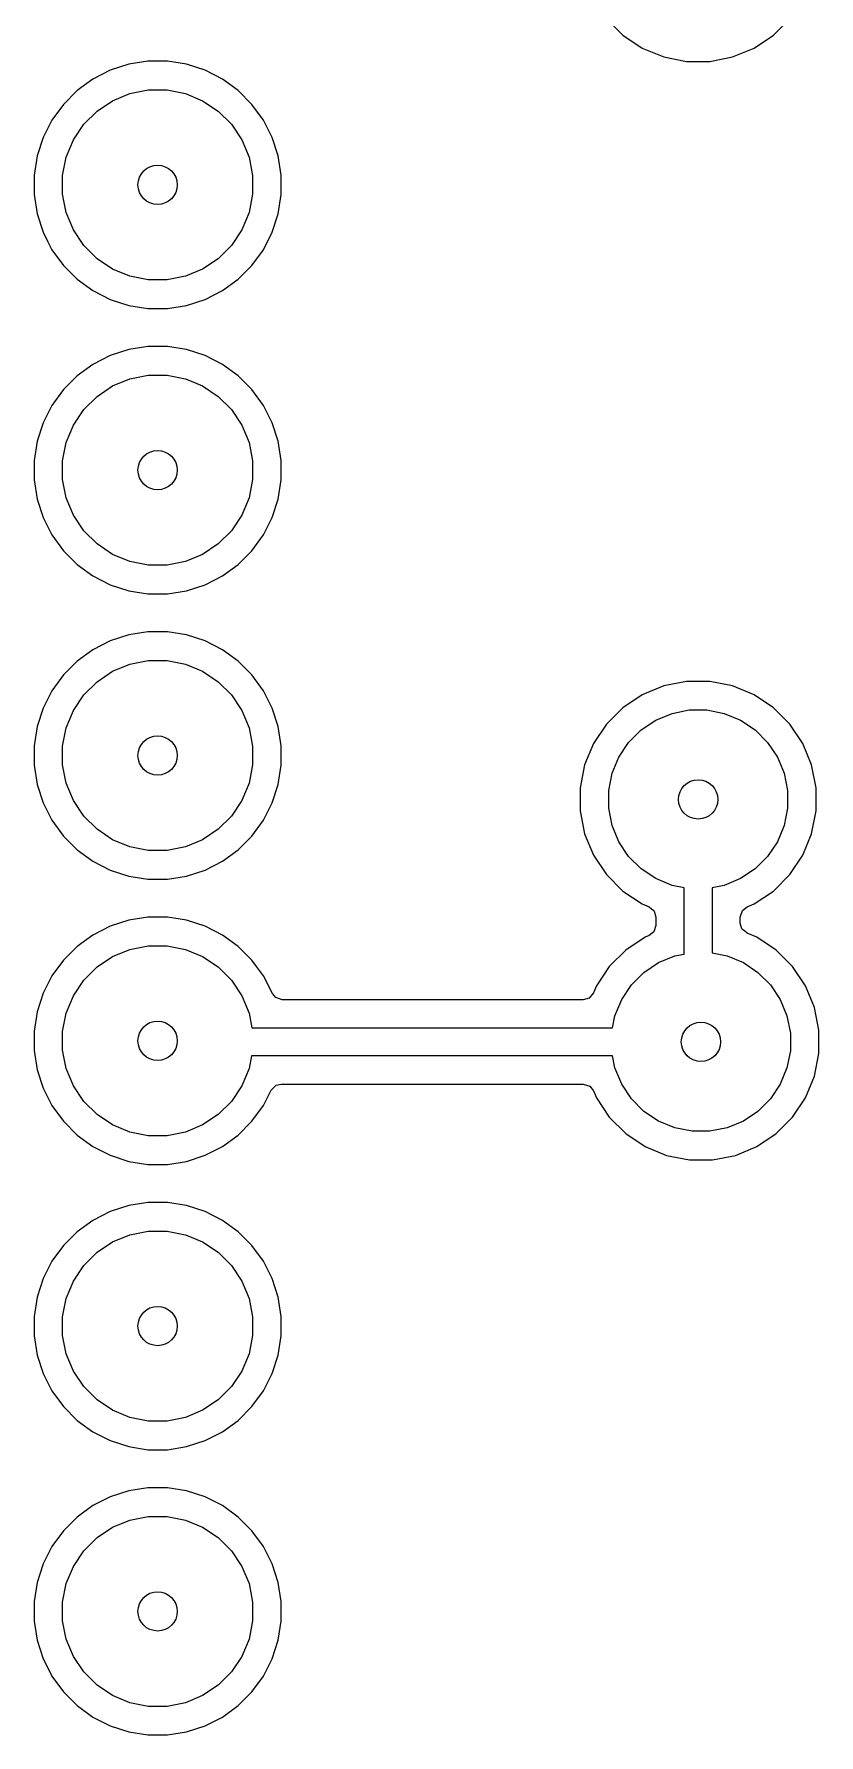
# Model space of a CAD drawing. Extents: x 0 to 130, y -140 to 0.
# Drawn here: x 8.35 to 15.34, y -91.49 to -76.35 of the extents above; entities that cross this region are included whole.
import ezdxf

# ---------------------------------------------------------------- set-up
doc = ezdxf.new("R2010")
doc.units = 0
doc.layers.add('BLACK', color=7, linetype='CONTINUOUS')

msp = doc.modelspace()

# ---------------------------------------------------------------- linework, layer by layer
at = {"layer": 'BLACK', "linetype": 'CONTINUOUS'}
for p, q in [((13.445423, -76.210455), (13.591745, -76.356777)), ((14.931055, -76.356777), (15.077377, -76.210455)), ((13.591745, -76.356777), (13.763802, -76.471741)), ((13.763802, -76.471741), (13.95498, -76.55093)), ((14.56782, -76.55093), (14.758998, -76.471741)), ((14.758998, -76.471741), (14.931055, -76.356777)), ((9.192293, -76.616598), (9.027561, -76.670123)), ((9.192297, -76.616597), (9.192293, -76.616598)), ((9.363386, -76.5895), (9.192297, -76.616597)), ((9.363389, -76.5895), (9.363386, -76.5895)), ((9.536611, -76.5895), (9.363389, -76.5895)), ((9.536614, -76.5895), (9.536611, -76.5895)), ((9.707702, -76.616597), (9.536614, -76.5895)), ((9.707706, -76.616598), (9.707702, -76.616597)), ((9.872438, -76.670123), (9.707706, -76.616598)), ((13.95498, -76.55093), (14.157935, -76.5913)), ((14.157935, -76.5913), (14.157936, -76.5913)), ((14.157936, -76.5913), (14.364864, -76.5913)), ((14.364864, -76.5913), (14.364865, -76.5913)), ((14.364865, -76.5913), (14.56782, -76.55093)), ((8.873214, -76.748766), (8.733073, -76.850585)), ((9.027558, -76.670125), (8.873214, -76.748766)), ((9.027561, -76.670123), (9.027558, -76.670125)), ((9.872441, -76.670125), (9.872438, -76.670123)), ((10.026785, -76.748766), (9.872441, -76.670125)), ((10.026787, -76.748767), (10.026785, -76.748766)), ((10.026788, -76.748768), (10.026787, -76.748767)), ((10.166928, -76.850586), (10.026788, -76.748768)), ((8.733073, -76.850585), (8.610585, -76.973073)), ((9.049313, -76.940367), (9.203258, -76.876601)), ((9.203258, -76.876601), (9.366685, -76.844093)), ((9.366685, -76.844093), (9.533315, -76.844093)), ((9.533315, -76.844093), (9.696742, -76.876601)), ((9.696742, -76.876601), (9.850687, -76.940367)), ((10.289414, -76.973072), (10.166928, -76.850586)), ((8.610585, -76.973073), (8.508766, -77.113214)), ((8.792941, -77.150766), (8.910766, -77.032941)), ((8.910766, -77.032941), (9.049313, -76.940367)), ((9.850687, -76.940367), (9.989234, -77.032941)), ((9.989234, -77.032941), (10.107059, -77.150766)), ((10.391232, -77.113212), (10.289414, -76.973072)), ((8.508766, -77.113214), (8.430125, -77.267558)), ((8.700367, -77.289313), (8.792941, -77.150766)), ((10.107059, -77.150766), (10.199633, -77.289313)), ((10.469873, -77.267555), (10.391232, -77.113212)), ((8.430123, -77.267561), (8.376598, -77.432293)), ((8.430125, -77.267558), (8.430123, -77.267561)), ((8.636601, -77.443258), (8.700367, -77.289313)), ((10.199633, -77.289313), (10.263399, -77.443258)), ((10.469873, -77.267557), (10.469873, -77.267555)), ((10.469874, -77.267558), (10.469873, -77.267557)), ((10.469876, -77.267561), (10.469874, -77.267558)), ((10.523401, -77.432293), (10.469876, -77.267561)), ((8.376597, -77.432297), (8.3495, -77.603385)), ((8.376598, -77.432293), (8.376597, -77.432297)), ((8.604093, -77.606685), (8.636601, -77.443258)), ((10.263399, -77.443258), (10.295907, -77.606685)), ((10.523402, -77.432297), (10.523401, -77.432293)), ((10.5505, -77.603385), (10.523402, -77.432297)), ((8.3495, -77.603385), (8.3495, -77.776614)), ((8.604093, -77.773315), (8.604093, -77.606685)), ((10.295907, -77.606685), (10.295907, -77.773315)), ((10.5505, -77.776614), (10.5505, -77.603385)), ((8.3495, -77.776614), (8.376597, -77.947702)), ((8.636601, -77.936742), (8.604093, -77.773315)), ((10.295907, -77.773315), (10.263399, -77.936742)), ((10.523402, -77.947702), (10.5505, -77.776614)), ((8.376597, -77.947702), (8.376598, -77.947706)), ((8.376598, -77.947706), (8.430123, -78.112438)), ((8.700367, -78.090687), (8.636601, -77.936742)), ((10.263399, -77.936742), (10.199633, -78.090687)), ((10.469876, -78.112438), (10.523401, -77.947706)), ((10.523401, -77.947706), (10.523402, -77.947702)), ((8.430123, -78.112438), (8.430125, -78.112441)), ((8.430125, -78.112441), (8.473425, -78.197424)), ((8.792941, -78.229234), (8.700367, -78.090687)), ((10.199633, -78.090687), (10.107059, -78.229234)), ((10.391232, -78.266788), (10.469873, -78.112445)), ((10.469873, -78.112445), (10.469874, -78.11244)), ((10.469874, -78.11244), (10.469876, -78.112438)), ((8.473425, -78.197424), (8.508768, -78.266788)), ((8.508768, -78.266788), (8.610586, -78.406928)), ((8.910766, -78.347059), (8.792941, -78.229234)), ((10.107059, -78.229234), (9.989234, -78.347059)), ((10.289414, -78.406928), (10.391232, -78.266788)), ((8.610586, -78.406928), (8.733072, -78.529414)), ((9.049313, -78.439633), (8.910766, -78.347059)), ((9.203258, -78.503399), (9.049313, -78.439633)), ((9.850687, -78.439633), (9.696742, -78.503399)), ((9.989234, -78.347059), (9.850687, -78.439633)), ((10.166928, -78.529414), (10.289414, -78.406928)), ((8.733072, -78.529414), (8.873212, -78.631232)), ((9.366685, -78.535907), (9.203258, -78.503399)), ((9.533315, -78.535907), (9.366685, -78.535907)), ((9.696742, -78.503399), (9.533315, -78.535907)), ((10.026788, -78.631232), (10.166928, -78.529414)), ((8.873212, -78.631232), (9.027555, -78.709873)), ((9.027555, -78.709873), (9.027557, -78.709873)), ((9.027557, -78.709873), (9.027558, -78.709874)), ((9.027558, -78.709874), (9.027561, -78.709876)), ((9.027561, -78.709876), (9.192293, -78.763401)), ((9.707706, -78.763401), (9.872438, -78.709876)), ((9.872438, -78.709876), (9.87244, -78.709874)), ((9.87244, -78.709874), (9.872445, -78.709873)), ((9.872445, -78.709873), (10.026788, -78.631232)), ((9.192293, -78.763401), (9.192297, -78.763402)), ((9.192297, -78.763402), (9.363386, -78.7905)), ((9.363386, -78.7905), (9.363389, -78.7905)), ((9.363389, -78.7905), (9.536614, -78.7905)), ((9.536614, -78.7905), (9.707702, -78.763402)), ((9.707702, -78.763402), (9.707706, -78.763401)), ((9.192293, -79.156598), (9.027561, -79.210123)), ((9.192297, -79.156597), (9.192293, -79.156598)), ((9.363386, -79.1295), (9.192297, -79.156597)), ((9.363389, -79.1295), (9.363386, -79.1295)), ((9.536611, -79.1295), (9.363389, -79.1295)), ((9.536614, -79.1295), (9.536611, -79.1295)), ((9.707702, -79.156597), (9.536614, -79.1295)), ((9.707706, -79.156598), (9.707702, -79.156597)), ((9.872438, -79.210123), (9.707706, -79.156598)), ((8.873214, -79.288766), (8.733073, -79.390585)), ((9.027558, -79.210125), (8.873214, -79.288766)), ((9.027561, -79.210123), (9.027558, -79.210125)), ((9.872441, -79.210125), (9.872438, -79.210123)), ((10.026785, -79.288766), (9.872441, -79.210125)), ((10.026787, -79.288767), (10.026785, -79.288766)), ((10.026788, -79.288768), (10.026787, -79.288767)), ((10.166928, -79.390586), (10.026788, -79.288768)), ((8.733073, -79.390585), (8.610585, -79.513073)), ((8.910766, -79.572941), (9.049313, -79.480367)), ((9.049313, -79.480367), (9.203258, -79.416601)), ((9.203258, -79.416601), (9.366685, -79.384093)), ((9.366685, -79.384093), (9.533315, -79.384093)), ((9.533315, -79.384093), (9.696742, -79.416601)), ((9.696742, -79.416601), (9.850687, -79.480367)), ((9.850687, -79.480367), (9.989234, -79.572941)), ((10.289414, -79.513072), (10.166928, -79.390586)), ((8.508766, -79.653214), (8.430125, -79.807558)), ((8.610585, -79.513073), (8.508766, -79.653214)), ((8.792941, -79.690766), (8.910766, -79.572941)), ((9.989234, -79.572941), (10.107059, -79.690766)), ((10.391232, -79.653212), (10.289414, -79.513072)), ((10.469873, -79.807555), (10.391232, -79.653212)), ((8.700367, -79.829313), (8.792941, -79.690766)), ((10.107059, -79.690766), (10.199633, -79.829313)), ((8.430123, -79.807561), (8.376598, -79.972293)), ((8.430125, -79.807558), (8.430123, -79.807561)), ((8.636601, -79.983258), (8.700367, -79.829313)), ((10.199633, -79.829313), (10.263399, -79.983258)), ((10.469873, -79.807557), (10.469873, -79.807555)), ((10.469874, -79.807558), (10.469873, -79.807557)), ((10.469876, -79.807561), (10.469874, -79.807558)), ((10.523401, -79.972293), (10.469876, -79.807561)), ((8.376597, -79.972297), (8.3495, -80.143385)), ((8.376598, -79.972293), (8.376597, -79.972297)), ((8.604093, -80.146685), (8.636601, -79.983258)), ((10.263399, -79.983258), (10.295907, -80.146685)), ((10.523402, -79.972297), (10.523401, -79.972293)), ((10.5505, -80.143385), (10.523402, -79.972297)), ((8.3495, -80.143385), (8.3495, -80.316614)), ((8.604093, -80.313315), (8.604093, -80.146685)), ((10.295907, -80.146685), (10.295907, -80.313315)), ((10.5505, -80.316614), (10.5505, -80.143385)), ((8.3495, -80.316614), (8.376597, -80.487702)), ((8.636601, -80.476742), (8.604093, -80.313315)), ((10.295907, -80.313315), (10.263399, -80.476742)), ((10.523402, -80.487702), (10.5505, -80.316614)), ((8.376597, -80.487702), (8.376598, -80.487706)), ((8.376598, -80.487706), (8.430123, -80.652438)), ((8.700367, -80.630687), (8.636601, -80.476742)), ((10.263399, -80.476742), (10.199633, -80.630687)), ((10.469876, -80.652438), (10.523401, -80.487706)), ((10.523401, -80.487706), (10.523402, -80.487702)), ((8.430123, -80.652438), (8.430125, -80.652441)), ((8.430125, -80.652441), (8.430126, -80.652444)), ((8.430126, -80.652444), (8.430127, -80.652445)), ((8.430127, -80.652445), (8.508768, -80.806788)), ((8.792941, -80.769234), (8.700367, -80.630687)), ((10.199633, -80.630687), (10.107059, -80.769234)), ((10.391232, -80.806788), (10.469873, -80.652445)), ((10.469873, -80.652445), (10.469874, -80.65244)), ((10.469874, -80.65244), (10.469876, -80.652438)), ((8.508768, -80.806788), (8.610586, -80.946928)), ((8.910766, -80.887059), (8.792941, -80.769234)), ((10.107059, -80.769234), (9.989234, -80.887059)), ((10.289414, -80.946928), (10.391232, -80.806788)), ((8.610586, -80.946928), (8.733072, -81.069414)), ((9.049313, -80.979633), (8.910766, -80.887059)), ((9.203258, -81.043399), (9.049313, -80.979633)), ((9.850687, -80.979633), (9.696742, -81.043399)), ((9.989234, -80.887059), (9.850687, -80.979633)), ((10.166928, -81.069414), (10.289414, -80.946928)), ((8.733072, -81.069414), (8.873212, -81.171232)), ((9.366685, -81.075907), (9.203258, -81.043399)), ((9.533315, -81.075907), (9.366685, -81.075907)), ((9.696742, -81.043399), (9.533315, -81.075907)), ((10.026788, -81.171232), (10.166928, -81.069414)), ((8.873212, -81.171232), (9.027555, -81.249873)), ((9.027555, -81.249873), (9.027557, -81.249873)), ((9.027557, -81.249873), (9.027558, -81.249874)), ((9.027558, -81.249874), (9.027561, -81.249876)), ((9.027561, -81.249876), (9.192293, -81.303401)), ((9.192293, -81.303401), (9.192297, -81.303402)), ((9.192297, -81.303402), (9.363386, -81.3305)), ((9.536614, -81.3305), (9.707702, -81.303402)), ((9.707702, -81.303402), (9.707706, -81.303401)), ((9.707706, -81.303401), (9.872438, -81.249876)), ((9.872438, -81.249876), (9.87244, -81.249874)), ((9.87244, -81.249874), (9.872445, -81.249873)), ((9.872445, -81.249873), (10.026788, -81.171232)), ((9.363386, -81.3305), (9.363389, -81.3305)), ((9.363389, -81.3305), (9.536614, -81.3305)), ((9.027558, -81.750125), (8.873214, -81.828766)), ((9.027561, -81.750123), (9.027558, -81.750125)), ((9.192293, -81.696598), (9.027561, -81.750123)), ((9.192297, -81.696597), (9.192293, -81.696598)), ((9.363386, -81.6695), (9.192297, -81.696597)), ((9.363389, -81.6695), (9.363386, -81.6695)), ((9.536611, -81.6695), (9.363389, -81.6695)), ((9.536614, -81.6695), (9.536611, -81.6695)), ((9.707702, -81.696597), (9.536614, -81.6695)), ((9.707706, -81.696598), (9.707702, -81.696597)), ((9.872438, -81.750123), (9.707706, -81.696598)), ((9.872441, -81.750125), (9.872438, -81.750123)), ((10.026785, -81.828766), (9.872441, -81.750125)), ((8.873214, -81.828766), (8.733073, -81.930585)), ((9.203258, -81.956601), (9.366685, -81.924093)), ((9.366685, -81.924093), (9.533315, -81.924093)), ((9.533315, -81.924093), (9.696742, -81.956601)), ((10.026787, -81.828767), (10.026785, -81.828766)), ((10.026788, -81.828768), (10.026787, -81.828767)), ((10.166928, -81.930586), (10.026788, -81.828768)), ((8.610585, -82.053073), (8.508766, -82.193214)), ((8.733073, -81.930585), (8.610585, -82.053073)), ((8.910766, -82.112941), (9.049313, -82.020367)), ((9.049313, -82.020367), (9.203258, -81.956601)), ((9.696742, -81.956601), (9.850687, -82.020367)), ((9.850687, -82.020367), (9.989234, -82.112941)), ((10.289414, -82.053072), (10.166928, -81.930586)), ((10.391232, -82.193212), (10.289414, -82.053072)), ((8.508766, -82.193214), (8.430125, -82.347558)), ((8.792941, -82.230766), (8.910766, -82.112941)), ((9.989234, -82.112941), (10.107059, -82.230766)), ((10.469873, -82.347555), (10.391232, -82.193212)), ((13.763802, -82.229858), (13.591748, -82.34482)), ((13.954981, -82.150669), (13.763802, -82.229858)), ((14.157932, -82.1103), (13.954981, -82.150669)), ((14.157935, -82.1103), (14.157932, -82.1103)), ((14.364865, -82.1103), (14.157935, -82.1103)), ((14.364867, -82.1103), (14.364865, -82.1103)), ((14.567818, -82.150669), (14.364867, -82.1103)), ((14.758997, -82.229858), (14.567818, -82.150669)), ((14.931051, -82.34482), (14.758997, -82.229858)), ((8.430123, -82.347561), (8.376598, -82.512293)), ((8.430125, -82.347558), (8.430123, -82.347561)), ((8.636601, -82.523258), (8.700367, -82.369313)), ((8.700367, -82.369313), (8.792941, -82.230766)), ((10.107059, -82.230766), (10.199633, -82.369313)), ((10.199633, -82.369313), (10.263399, -82.523258)), ((10.469873, -82.347557), (10.469873, -82.347555)), ((10.469874, -82.347558), (10.469873, -82.347557)), ((10.469876, -82.347561), (10.469874, -82.347558)), ((10.523401, -82.512293), (10.469876, -82.347561)), ((13.591748, -82.34482), (13.44542, -82.491148)), ((14.029172, -82.395248), (14.182986, -82.364652)), ((14.182986, -82.364652), (14.339814, -82.364652)), ((14.339814, -82.364652), (14.493628, -82.395248)), ((14.931055, -82.344823), (14.931051, -82.34482)), ((15.077377, -82.491145), (14.931055, -82.344823)), ((8.376597, -82.512297), (8.3495, -82.683385)), ((8.376598, -82.512293), (8.376597, -82.512297)), ((8.604093, -82.686685), (8.636601, -82.523258)), ((10.263399, -82.523258), (10.295907, -82.686685)), ((10.523402, -82.512297), (10.523401, -82.512293)), ((10.5505, -82.683385), (10.523402, -82.512297)), ((13.44542, -82.491148), (13.330458, -82.663202)), ((13.753885, -82.542392), (13.884283, -82.455263)), ((13.884283, -82.455263), (14.029172, -82.395248)), ((14.493628, -82.395248), (14.638517, -82.455263)), ((14.638517, -82.455263), (14.768915, -82.542392)), ((15.192341, -82.663202), (15.077377, -82.491145)), ((8.3495, -82.683385), (8.3495, -82.856614)), ((10.5505, -82.856614), (10.5505, -82.683385)), ((13.330458, -82.663202), (13.251269, -82.854381)), ((13.555863, -82.783683), (13.642992, -82.653285)), ((13.642992, -82.653285), (13.753885, -82.542392)), ((14.768915, -82.542392), (14.879808, -82.653285)), ((14.879808, -82.653285), (14.966937, -82.783683)), ((15.27153, -82.85438), (15.192341, -82.663202)), ((8.604093, -82.853315), (8.604093, -82.686685)), ((10.295907, -82.686685), (10.295907, -82.853315)), ((13.495848, -82.928572), (13.555863, -82.783683)), ((14.966937, -82.783683), (15.026952, -82.928572)), ((8.3495, -82.856614), (8.376597, -83.027702)), ((8.636601, -83.016742), (8.604093, -82.853315)), ((10.295907, -82.853315), (10.263399, -83.016742)), ((10.523402, -83.027702), (10.5505, -82.856614)), ((13.251269, -82.854381), (13.2109, -83.057332)), ((13.465252, -83.082386), (13.495848, -82.928572)), ((15.026952, -82.928572), (15.057548, -83.082386)), ((15.3119, -83.057335), (15.27153, -82.85438)), ((8.376597, -83.027702), (8.376598, -83.027706)), ((8.376598, -83.027706), (8.430123, -83.192438)), ((8.700367, -83.170687), (8.636601, -83.016742)), ((10.263399, -83.016742), (10.199633, -83.170687)), ((10.469876, -83.192438), (10.523401, -83.027706)), ((10.523401, -83.027706), (10.523402, -83.027702)), ((13.2109, -83.057332), (13.2109, -83.264267)), ((13.465252, -83.239214), (13.465252, -83.082386)), ((15.057548, -83.082386), (15.057548, -83.239214)), ((15.3119, -83.264265), (15.3119, -83.057335)), ((8.430123, -83.192438), (8.430125, -83.192441)), ((8.430125, -83.192441), (8.430126, -83.192444)), ((8.430126, -83.192444), (8.430127, -83.192445)), ((8.430127, -83.192445), (8.508768, -83.346788)), ((8.792941, -83.309234), (8.700367, -83.170687)), ((10.199633, -83.170687), (10.107059, -83.309234)), ((10.391232, -83.346788), (10.469873, -83.192445)), ((10.469873, -83.192445), (10.469874, -83.19244)), ((10.469874, -83.19244), (10.469876, -83.192438)), ((13.2109, -83.264267), (13.251269, -83.467218)), ((13.495848, -83.393028), (13.465252, -83.239214)), ((15.057548, -83.239214), (15.026952, -83.393028)), ((15.27153, -83.46722), (15.3119, -83.264265)), ((8.508768, -83.346788), (8.610586, -83.486928)), ((8.910766, -83.427059), (8.792941, -83.309234)), ((9.049313, -83.519633), (8.910766, -83.427059)), ((9.989234, -83.427059), (9.850687, -83.519633)), ((10.107059, -83.309234), (9.989234, -83.427059)), ((10.289414, -83.486928), (10.391232, -83.346788)), ((13.555863, -83.537917), (13.495848, -83.393028)), ((15.026952, -83.393028), (14.966937, -83.537917)), ((8.610586, -83.486928), (8.733072, -83.609414)), ((9.203258, -83.583399), (9.049313, -83.519633)), ((9.366685, -83.615907), (9.203258, -83.583399)), ((9.696742, -83.583399), (9.533315, -83.615907)), ((9.850687, -83.519633), (9.696742, -83.583399)), ((10.166928, -83.609414), (10.289414, -83.486928)), ((13.251269, -83.467218), (13.330458, -83.658397)), ((13.642992, -83.668315), (13.555863, -83.537917)), ((14.966937, -83.537917), (14.879808, -83.668315)), ((15.192341, -83.658398), (15.27153, -83.46722)), ((8.733072, -83.609414), (8.873212, -83.711232)), ((8.873212, -83.711232), (9.027555, -83.789873)), ((9.533315, -83.615907), (9.366685, -83.615907)), ((9.872445, -83.789873), (10.026788, -83.711232)), ((10.026788, -83.711232), (10.166928, -83.609414)), ((13.330458, -83.658397), (13.330459, -83.658398)), ((13.330459, -83.658398), (13.445423, -83.830455)), ((13.753885, -83.779208), (13.642992, -83.668315)), ((14.879808, -83.668315), (14.768915, -83.779208)), ((15.077377, -83.830455), (15.192341, -83.658398)), ((9.027555, -83.789873), (9.027557, -83.789873)), ((9.027557, -83.789873), (9.027558, -83.789874)), ((9.027558, -83.789874), (9.027561, -83.789876)), ((9.027561, -83.789876), (9.192293, -83.843401)), ((9.192293, -83.843401), (9.192297, -83.843402)), ((9.192297, -83.843402), (9.363386, -83.8705)), ((9.363386, -83.8705), (9.363389, -83.8705)), ((9.363389, -83.8705), (9.536614, -83.8705)), ((9.536614, -83.8705), (9.707702, -83.843402)), ((9.707702, -83.843402), (9.707706, -83.843401)), ((9.707706, -83.843401), (9.872438, -83.789876)), ((9.872438, -83.789876), (9.87244, -83.789874)), ((9.87244, -83.789874), (9.872445, -83.789873)), ((13.445423, -83.830455), (13.591745, -83.976777)), ((13.884283, -83.866337), (13.753885, -83.779208)), ((14.029172, -83.926352), (13.884283, -83.866337)), ((14.638517, -83.866337), (14.493628, -83.926352)), ((14.768915, -83.779208), (14.638517, -83.866337)), ((14.931055, -83.976777), (15.077377, -83.830455)), ((13.591745, -83.976777), (13.763802, -84.091741)), ((14.1364, -83.947681), (14.029172, -83.926352)), ((14.1364, -84.537971), (14.1364, -83.947681)), ((14.493628, -83.926352), (14.3864, -83.947681)), ((14.3864, -83.947681), (14.3864, -84.527866)), ((14.758998, -84.091741), (14.931055, -83.976777)), ((13.763802, -84.091741), (13.824786, -84.117001)), ((13.824786, -84.117001), (13.84523, -84.134461)), ((13.84523, -84.134461), (13.866993, -84.150273)), ((13.866993, -84.150273), (13.86824, -84.154113)), ((13.86824, -84.154113), (13.87131, -84.156735)), ((13.87131, -84.156735), (13.8859, -84.208464)), ((14.6369, -84.208464), (14.655807, -84.150273)), ((14.655807, -84.150273), (14.698012, -84.117001)), ((14.698012, -84.117001), (14.758998, -84.091741)), ((9.027558, -84.290125), (8.873214, -84.368766)), ((9.027561, -84.290123), (9.027558, -84.290125)), ((9.192293, -84.236598), (9.027561, -84.290123)), ((9.192297, -84.236597), (9.192293, -84.236598)), ((9.363386, -84.2095), (9.192297, -84.236597)), ((9.363389, -84.2095), (9.363386, -84.2095)), ((9.536611, -84.2095), (9.363389, -84.2095)), ((9.536614, -84.2095), (9.536611, -84.2095)), ((9.707702, -84.236597), (9.536614, -84.2095)), ((9.707706, -84.236598), (9.707702, -84.236597)), ((9.872438, -84.290123), (9.707706, -84.236598)), ((9.872441, -84.290125), (9.872438, -84.290123)), ((10.026785, -84.368766), (9.872441, -84.290125)), ((13.866993, -84.340846), (13.824787, -84.374119)), ((13.8859, -84.282655), (13.866993, -84.340846)), ((13.8859, -84.208464), (13.8859, -84.282655)), ((14.6369, -84.261612), (14.6369, -84.208464)), ((14.651488, -84.313338), (14.6369, -84.261612)), ((14.654558, -84.31596), (14.651488, -84.313338)), ((14.655807, -84.319803), (14.654558, -84.31596)), ((14.677566, -84.335612), (14.655807, -84.319803)), ((14.698013, -84.353076), (14.677566, -84.335612)), ((8.733073, -84.470585), (8.610585, -84.593073)), ((8.873214, -84.368766), (8.733073, -84.470585)), ((9.049313, -84.560367), (9.203258, -84.496601)), ((9.203258, -84.496601), (9.366685, -84.464093)), ((9.366685, -84.464093), (9.533315, -84.464093)), ((9.533315, -84.464093), (9.696742, -84.496601)), ((9.696742, -84.496601), (9.850687, -84.560367)), ((10.026787, -84.368767), (10.026785, -84.368766)), ((10.026788, -84.368768), (10.026787, -84.368767)), ((10.166928, -84.470586), (10.026788, -84.368768)), ((10.289414, -84.593072), (10.166928, -84.470586)), ((13.789201, -84.388859), (13.617148, -84.50382)), ((13.824787, -84.374119), (13.789201, -84.388859)), ((14.784399, -84.388859), (14.698013, -84.353076)), ((14.784402, -84.388861), (14.784399, -84.388859)), ((14.956451, -84.50382), (14.784402, -84.388861)), ((8.610585, -84.593073), (8.508766, -84.733214)), ((8.910766, -84.652941), (9.049313, -84.560367)), ((9.850687, -84.560367), (9.989234, -84.652941)), ((10.330882, -84.650148), (10.289414, -84.593072)), ((10.391233, -84.733214), (10.330882, -84.650148)), ((13.47082, -84.650148), (13.355858, -84.822202)), ((13.617148, -84.50382), (13.47082, -84.650148)), ((13.779285, -84.701392), (13.909683, -84.614263)), ((13.909683, -84.614263), (14.054572, -84.554248)), ((14.054572, -84.554248), (14.1364, -84.537971)), ((14.3864, -84.527866), (14.519028, -84.554248)), ((14.519028, -84.554248), (14.663917, -84.614263)), ((14.663917, -84.614263), (14.794315, -84.701392)), ((14.956455, -84.503823), (14.956451, -84.50382)), ((15.102777, -84.650145), (14.956455, -84.503823)), ((15.217741, -84.822202), (15.102777, -84.650145)), ((8.508766, -84.733214), (8.430125, -84.887558)), ((8.700367, -84.909313), (8.792941, -84.770766)), ((8.792941, -84.770766), (8.910766, -84.652941)), ((9.989234, -84.652941), (10.107059, -84.770766)), ((10.107059, -84.770766), (10.199633, -84.909313)), ((10.471244, -84.890245), (10.391233, -84.733214)), ((13.668392, -84.812285), (13.779285, -84.701392)), ((14.794315, -84.701392), (14.905208, -84.812285)), ((8.430123, -84.887561), (8.376598, -85.052293)), ((8.430125, -84.887558), (8.430123, -84.887561)), ((8.636601, -85.063258), (8.700367, -84.909313)), ((10.199633, -84.909313), (10.263399, -85.063258)), ((10.501263, -84.925393), (10.471244, -84.890245)), ((10.559454, -84.9443), (10.501263, -84.925393)), ((13.239134, -84.9443), (10.559454, -84.9443)), ((13.290861, -84.929712), (13.239134, -84.9443)), ((13.330598, -84.883186), (13.290861, -84.929712)), ((13.355858, -84.822202), (13.330598, -84.883186)), ((13.521248, -85.087572), (13.581263, -84.942683)), ((13.581263, -84.942683), (13.668392, -84.812285)), ((14.905208, -84.812285), (14.992337, -84.942683)), ((14.992337, -84.942683), (15.052352, -85.087572)), ((15.29693, -85.01338), (15.217741, -84.822202)), ((8.376597, -85.052297), (8.3495, -85.223385)), ((8.376598, -85.052293), (8.376597, -85.052297)), ((8.604093, -85.226685), (8.636601, -85.063258)), ((10.263399, -85.063258), (10.289565, -85.1948)), ((13.499919, -85.1948), (13.521248, -85.087572)), ((15.052352, -85.087572), (15.082948, -85.241386)), ((15.3373, -85.216335), (15.29693, -85.01338)), ((8.3495, -85.223385), (8.3495, -85.396614)), ((8.604093, -85.393315), (8.604093, -85.226685)), ((10.289565, -85.1948), (13.499919, -85.1948)), ((15.082948, -85.241386), (15.082948, -85.398214)), ((15.3373, -85.423265), (15.3373, -85.216335)), ((8.3495, -85.396614), (8.376597, -85.567702)), ((8.636601, -85.556742), (8.604093, -85.393315)), ((15.082948, -85.398214), (15.052352, -85.552028)), ((8.700367, -85.710687), (8.636601, -85.556742)), ((10.263399, -85.556742), (10.199633, -85.710687)), ((10.285666, -85.4448), (10.263399, -85.556742)), ((13.499919, -85.4448), (10.285666, -85.4448)), ((13.521248, -85.552028), (13.499919, -85.4448)), ((13.581263, -85.696917), (13.521248, -85.552028)), ((15.052352, -85.552028), (14.992337, -85.696917)), ((15.29693, -85.62622), (15.3373, -85.423265)), ((8.376597, -85.567702), (8.376598, -85.567706)), ((8.376598, -85.567706), (8.430123, -85.732438)), ((8.792941, -85.849234), (8.700367, -85.710687)), ((10.199633, -85.710687), (10.107059, -85.849234)), ((10.461257, -85.749355), (10.504522, -85.706091)), ((10.504522, -85.706091), (10.549467, -85.6953)), ((10.549467, -85.6953), (13.239134, -85.6953)), ((13.239134, -85.6953), (13.297325, -85.714207)), ((13.668392, -85.827315), (13.581263, -85.696917)), ((14.992337, -85.696917), (14.905208, -85.827315)), ((15.217741, -85.817398), (15.29693, -85.62622)), ((8.430123, -85.732438), (8.430125, -85.732441)), ((8.430125, -85.732441), (8.430126, -85.732444)), ((8.430126, -85.732444), (8.430127, -85.732445)), ((8.430127, -85.732445), (8.508768, -85.886788)), ((8.910766, -85.967059), (8.792941, -85.849234)), ((10.107059, -85.849234), (9.989234, -85.967059)), ((10.391232, -85.886788), (10.461257, -85.749355)), ((13.297325, -85.714207), (13.330598, -85.756414)), ((13.330598, -85.756414), (13.355858, -85.817397)), ((13.355858, -85.817397), (13.47082, -85.989451)), ((13.779285, -85.938208), (13.668392, -85.827315)), ((14.905208, -85.827315), (14.794315, -85.938208)), ((15.102777, -85.989455), (15.217741, -85.817398)), ((8.508768, -85.886788), (8.610586, -86.026928)), ((9.049313, -86.059633), (8.910766, -85.967059)), ((9.989234, -85.967059), (9.850687, -86.059633)), ((10.289414, -86.026928), (10.391232, -85.886788)), ((13.47082, -85.989451), (13.470823, -85.989455)), ((13.470823, -85.989455), (13.617145, -86.135777)), ((13.909683, -86.025337), (13.779285, -85.938208)), ((14.794315, -85.938208), (14.663917, -86.025337)), ((14.956455, -86.135777), (15.102777, -85.989455)), ((8.610586, -86.026928), (8.733072, -86.149414)), ((8.733072, -86.149414), (8.873212, -86.251232)), ((9.203258, -86.123399), (9.049313, -86.059633)), ((9.366685, -86.155907), (9.203258, -86.123399)), ((9.533315, -86.155907), (9.366685, -86.155907)), ((9.696742, -86.123399), (9.533315, -86.155907)), ((9.850687, -86.059633), (9.696742, -86.123399)), ((10.026788, -86.251232), (10.166928, -86.149414)), ((10.166928, -86.149414), (10.289414, -86.026928)), ((13.617145, -86.135777), (13.789202, -86.250741)), ((14.054572, -86.085352), (13.909683, -86.025337)), ((14.208386, -86.115948), (14.054572, -86.085352)), ((14.365214, -86.115948), (14.208386, -86.115948)), ((14.519028, -86.085352), (14.365214, -86.115948)), ((14.663917, -86.025337), (14.519028, -86.085352)), ((14.784398, -86.250741), (14.956455, -86.135777)), ((8.873212, -86.251232), (9.027555, -86.329873)), ((9.872445, -86.329873), (10.026788, -86.251232)), ((13.789202, -86.250741), (13.98038, -86.32993)), ((14.59322, -86.32993), (14.784398, -86.250741)), ((9.027555, -86.329873), (9.027557, -86.329873)), ((9.027557, -86.329873), (9.027558, -86.329874)), ((9.027558, -86.329874), (9.027561, -86.329876)), ((9.027561, -86.329876), (9.192293, -86.383401)), ((9.192293, -86.383401), (9.192297, -86.383402)), ((9.192297, -86.383402), (9.363386, -86.4105)), ((9.363386, -86.4105), (9.363389, -86.4105)), ((9.363389, -86.4105), (9.536614, -86.4105)), ((9.536614, -86.4105), (9.707702, -86.383402)), ((9.707702, -86.383402), (9.707706, -86.383401)), ((9.707706, -86.383401), (9.872438, -86.329876)), ((9.872438, -86.329876), (9.87244, -86.329874)), ((9.87244, -86.329874), (9.872445, -86.329873)), ((13.98038, -86.32993), (14.183335, -86.3703)), ((14.183335, -86.3703), (14.183336, -86.3703)), ((14.183336, -86.3703), (14.390264, -86.3703)), ((14.390264, -86.3703), (14.390265, -86.3703)), ((14.390265, -86.3703), (14.59322, -86.32993)), ((9.363386, -86.7495), (9.192297, -86.776597)), ((9.363389, -86.7495), (9.363386, -86.7495)), ((9.536611, -86.7495), (9.363389, -86.7495)), ((9.536614, -86.7495), (9.536611, -86.7495)), ((9.707702, -86.776597), (9.536614, -86.7495)), ((8.873214, -86.908766), (8.733073, -87.010585)), ((9.027558, -86.830125), (8.873214, -86.908766)), ((9.027561, -86.830123), (9.027558, -86.830125)), ((9.192293, -86.776598), (9.027561, -86.830123)), ((9.192297, -86.776597), (9.192293, -86.776598)), ((9.707706, -86.776598), (9.707702, -86.776597)), ((9.872438, -86.830123), (9.707706, -86.776598)), ((9.872441, -86.830125), (9.872438, -86.830123)), ((10.026785, -86.908766), (9.872441, -86.830125)), ((10.026787, -86.908767), (10.026785, -86.908766)), ((10.026788, -86.908768), (10.026787, -86.908767)), ((10.166928, -87.010586), (10.026788, -86.908768)), ((8.733073, -87.010585), (8.610585, -87.133073)), ((9.049313, -87.100367), (9.203258, -87.036601)), ((9.203258, -87.036601), (9.366685, -87.004093)), ((9.366685, -87.004093), (9.533315, -87.004093)), ((9.533315, -87.004093), (9.696742, -87.036601)), ((9.696742, -87.036601), (9.850687, -87.100367)), ((10.289414, -87.133072), (10.166928, -87.010586)), ((8.610585, -87.133073), (8.508766, -87.273214)), ((8.792941, -87.310766), (8.910766, -87.192941)), ((8.910766, -87.192941), (9.049313, -87.100367)), ((9.850687, -87.100367), (9.989234, -87.192941)), ((9.989234, -87.192941), (10.107059, -87.310766)), ((10.391232, -87.273212), (10.289414, -87.133072)), ((8.508766, -87.273214), (8.430125, -87.427558)), ((8.700367, -87.449313), (8.792941, -87.310766)), ((10.107059, -87.310766), (10.199633, -87.449313)), ((10.469873, -87.427555), (10.391232, -87.273212)), ((8.430123, -87.427561), (8.376598, -87.592293)), ((8.430125, -87.427558), (8.430123, -87.427561)), ((8.636601, -87.603258), (8.700367, -87.449313)), ((10.199633, -87.449313), (10.263399, -87.603258)), ((10.469873, -87.427557), (10.469873, -87.427555)), ((10.469874, -87.427558), (10.469873, -87.427557)), ((10.469876, -87.427561), (10.469874, -87.427558)), ((10.523401, -87.592293), (10.469876, -87.427561)), ((8.376597, -87.592297), (8.3495, -87.763385)), ((8.376598, -87.592293), (8.376597, -87.592297)), ((8.604093, -87.766685), (8.636601, -87.603258)), ((10.263399, -87.603258), (10.295907, -87.766685)), ((10.523402, -87.592297), (10.523401, -87.592293)), ((10.5505, -87.763385), (10.523402, -87.592297)), ((8.3495, -87.763385), (8.3495, -87.936614)), ((8.604093, -87.933315), (8.604093, -87.766685)), ((10.295907, -87.766685), (10.295907, -87.933315)), ((10.5505, -87.936614), (10.5505, -87.763385)), ((8.3495, -87.936614), (8.376597, -88.107702)), ((8.636601, -88.096742), (8.604093, -87.933315)), ((10.295907, -87.933315), (10.263399, -88.096742)), ((10.523402, -88.107702), (10.5505, -87.936614)), ((8.376597, -88.107702), (8.376598, -88.107706)), ((8.376598, -88.107706), (8.430123, -88.272438)), ((8.700367, -88.250687), (8.636601, -88.096742)), ((10.263399, -88.096742), (10.199633, -88.250687)), ((10.469876, -88.272438), (10.523401, -88.107706)), ((10.523401, -88.107706), (10.523402, -88.107702)), ((8.430123, -88.272438), (8.430125, -88.272441)), ((8.430125, -88.272441), (8.430126, -88.272444)), ((8.430126, -88.272444), (8.430127, -88.272445)), ((8.430127, -88.272445), (8.508768, -88.426788)), ((8.792941, -88.389234), (8.700367, -88.250687)), ((10.199633, -88.250687), (10.107059, -88.389234)), ((10.391232, -88.426788), (10.469873, -88.272445)), ((10.469873, -88.272445), (10.469874, -88.27244)), ((10.469874, -88.27244), (10.469876, -88.272438)), ((8.508768, -88.426788), (8.610586, -88.566928)), ((8.910766, -88.507059), (8.792941, -88.389234)), ((10.107059, -88.389234), (9.989234, -88.507059)), ((10.289414, -88.566928), (10.391232, -88.426788)), ((8.610586, -88.566928), (8.733072, -88.689414)), ((9.049313, -88.599633), (8.910766, -88.507059)), ((9.989234, -88.507059), (9.850687, -88.599633)), ((10.166928, -88.689414), (10.289414, -88.566928)), ((8.733072, -88.689414), (8.873212, -88.791232)), ((9.203258, -88.663399), (9.049313, -88.599633)), ((9.366685, -88.695907), (9.203258, -88.663399)), ((9.533315, -88.695907), (9.366685, -88.695907)), ((9.696742, -88.663399), (9.533315, -88.695907)), ((9.850687, -88.599633), (9.696742, -88.663399)), ((10.026788, -88.791232), (10.166928, -88.689414)), ((8.873212, -88.791232), (9.027555, -88.869873)), ((9.027555, -88.869873), (9.027557, -88.869873)), ((9.027557, -88.869873), (9.027558, -88.869874)), ((9.027558, -88.869874), (9.027561, -88.869876)), ((9.027561, -88.869876), (9.192293, -88.923401)), ((9.707706, -88.923401), (9.872438, -88.869876)), ((9.872438, -88.869876), (9.87244, -88.869874)), ((9.87244, -88.869874), (9.872445, -88.869873)), ((9.872445, -88.869873), (10.026788, -88.791232)), ((9.192293, -88.923401), (9.192297, -88.923402)), ((9.192297, -88.923402), (9.363386, -88.9505)), ((9.363386, -88.9505), (9.363389, -88.9505)), ((9.363389, -88.9505), (9.536614, -88.9505)), ((9.536614, -88.9505), (9.707702, -88.923402)), ((9.707702, -88.923402), (9.707706, -88.923401)), ((9.192293, -89.316598), (9.027561, -89.370123)), ((9.192297, -89.316597), (9.192293, -89.316598)), ((9.363386, -89.2895), (9.192297, -89.316597)), ((9.363389, -89.2895), (9.363386, -89.2895)), ((9.536611, -89.2895), (9.363389, -89.2895)), ((9.536614, -89.2895), (9.536611, -89.2895)), ((9.707702, -89.316597), (9.536614, -89.2895)), ((9.707706, -89.316598), (9.707702, -89.316597)), ((9.872438, -89.370123), (9.707706, -89.316598)), ((8.873214, -89.448766), (8.733073, -89.550585)), ((9.027558, -89.370125), (8.873214, -89.448766)), ((9.027561, -89.370123), (9.027558, -89.370125)), ((9.872441, -89.370125), (9.872438, -89.370123)), ((10.026785, -89.448766), (9.872441, -89.370125)), ((10.026787, -89.448767), (10.026785, -89.448766)), ((10.026788, -89.448768), (10.026787, -89.448767)), ((10.166928, -89.550586), (10.026788, -89.448768)), ((8.733073, -89.550585), (8.610585, -89.673073)), ((8.910766, -89.732941), (9.049313, -89.640367)), ((9.049313, -89.640367), (9.203258, -89.576601)), ((9.203258, -89.576601), (9.366685, -89.544093)), ((9.366685, -89.544093), (9.533315, -89.544093)), ((9.533315, -89.544093), (9.696742, -89.576601)), ((9.696742, -89.576601), (9.850687, -89.640367)), ((9.850687, -89.640367), (9.989234, -89.732941)), ((10.289414, -89.673072), (10.166928, -89.550586)), ((8.610585, -89.673073), (8.508766, -89.813214)), ((8.792941, -89.850766), (8.910766, -89.732941)), ((9.989234, -89.732941), (10.107059, -89.850766)), ((10.391232, -89.813212), (10.289414, -89.673072)), ((8.508766, -89.813214), (8.430125, -89.967558)), ((8.700367, -89.989313), (8.792941, -89.850766)), ((10.107059, -89.850766), (10.199633, -89.989313)), ((10.469873, -89.967555), (10.391232, -89.813212)), ((8.430123, -89.967561), (8.376598, -90.132293)), ((8.430125, -89.967558), (8.430123, -89.967561)), ((8.636601, -90.143258), (8.700367, -89.989313)), ((10.199633, -89.989313), (10.263399, -90.143258)), ((10.469873, -89.967557), (10.469873, -89.967555)), ((10.469874, -89.967558), (10.469873, -89.967557)), ((10.469876, -89.967561), (10.469874, -89.967558)), ((10.523401, -90.132293), (10.469876, -89.967561)), ((8.376597, -90.132297), (8.3495, -90.303385)), ((8.376598, -90.132293), (8.376597, -90.132297)), ((8.604093, -90.306685), (8.636601, -90.143258)), ((10.263399, -90.143258), (10.295907, -90.306685)), ((10.523402, -90.132297), (10.523401, -90.132293)), ((10.5505, -90.303385), (10.523402, -90.132297)), ((8.3495, -90.303385), (8.3495, -90.476614)), ((8.604093, -90.473315), (8.604093, -90.306685)), ((10.295907, -90.306685), (10.295907, -90.473315)), ((10.5505, -90.476614), (10.5505, -90.303385)), ((8.3495, -90.476614), (8.376597, -90.647702)), ((8.636601, -90.636742), (8.604093, -90.473315)), ((10.295907, -90.473315), (10.263399, -90.636742)), ((10.523402, -90.647702), (10.5505, -90.476614)), ((8.376597, -90.647702), (8.376598, -90.647706)), ((8.376598, -90.647706), (8.430123, -90.812438)), ((8.700367, -90.790687), (8.636601, -90.636742)), ((10.263399, -90.636742), (10.199633, -90.790687)), ((10.469876, -90.812438), (10.523401, -90.647706)), ((10.523401, -90.647706), (10.523402, -90.647702)), ((8.430123, -90.812438), (8.430125, -90.812441)), ((8.430125, -90.812441), (8.492318, -90.934504)), ((8.792941, -90.929234), (8.700367, -90.790687)), ((10.199633, -90.790687), (10.107059, -90.929234)), ((10.391232, -90.966788), (10.469873, -90.812445)), ((10.469873, -90.812445), (10.469874, -90.81244)), ((10.469874, -90.81244), (10.469876, -90.812438)), ((8.492318, -90.934504), (8.508768, -90.966788)), ((8.508768, -90.966788), (8.610586, -91.106928)), ((8.910766, -91.047059), (8.792941, -90.929234)), ((10.107059, -90.929234), (9.989234, -91.047059)), ((10.289414, -91.106928), (10.391232, -90.966788)), ((8.610586, -91.106928), (8.733072, -91.229414)), ((9.049313, -91.139633), (8.910766, -91.047059)), ((9.203258, -91.203399), (9.049313, -91.139633)), ((9.850687, -91.139633), (9.696742, -91.203399)), ((9.989234, -91.047059), (9.850687, -91.139633)), ((10.166928, -91.229414), (10.289414, -91.106928)), ((8.733072, -91.229414), (8.873212, -91.331232)), ((9.366685, -91.235907), (9.203258, -91.203399)), ((9.533315, -91.235907), (9.366685, -91.235907)), ((9.696742, -91.203399), (9.533315, -91.235907)), ((10.026788, -91.331232), (10.166928, -91.229414)), ((8.873212, -91.331232), (9.027555, -91.409873)), ((9.027555, -91.409873), (9.027557, -91.409873)), ((9.027557, -91.409873), (9.027558, -91.409874)), ((9.027558, -91.409874), (9.027561, -91.409876)), ((9.027561, -91.409876), (9.192293, -91.463401)), ((9.192293, -91.463401), (9.192297, -91.463402)), ((9.192297, -91.463402), (9.363386, -91.4905)), ((9.536614, -91.4905), (9.707702, -91.463402)), ((9.707702, -91.463402), (9.707706, -91.463401)), ((9.707706, -91.463401), (9.872438, -91.409876)), ((9.872438, -91.409876), (9.87244, -91.409874)), ((9.87244, -91.409874), (9.872445, -91.409873)), ((9.872445, -91.409873), (10.026788, -91.331232)), ((9.363386, -91.4905), (9.363389, -91.4905)), ((9.363389, -91.4905), (9.536614, -91.4905))]:
    msp.add_line(p, q, dxfattribs=at)
at = {"layer": 'BLACK'}
for centre in [(9.45, -77.69), (9.45, -77.69), (9.45, -80.23), (9.45, -80.23), (9.45, -82.77), (9.45, -82.77), (14.2614, -83.1608), (14.2614, -83.1608), (9.45, -85.31), (9.45, -85.31), (14.2868, -85.3198), (14.2868, -85.3198), (9.45, -87.85), (9.45, -87.85), (9.45, -90.39), (9.45, -90.39)]:
    msp.add_circle(centre, 0.175, dxfattribs=at)
at = {"layer": 'WHITE'}
for centre in [(9.45, -77.69), (9.45, -80.23), (9.45, -82.77), (14.2614, -83.1608), (9.45, -85.31), (14.2868, -85.3198), (9.45, -87.85), (9.45, -90.39)]:
    msp.add_circle(centre, 0.175, dxfattribs=at)

doc.saveas('drawing.dxf')
